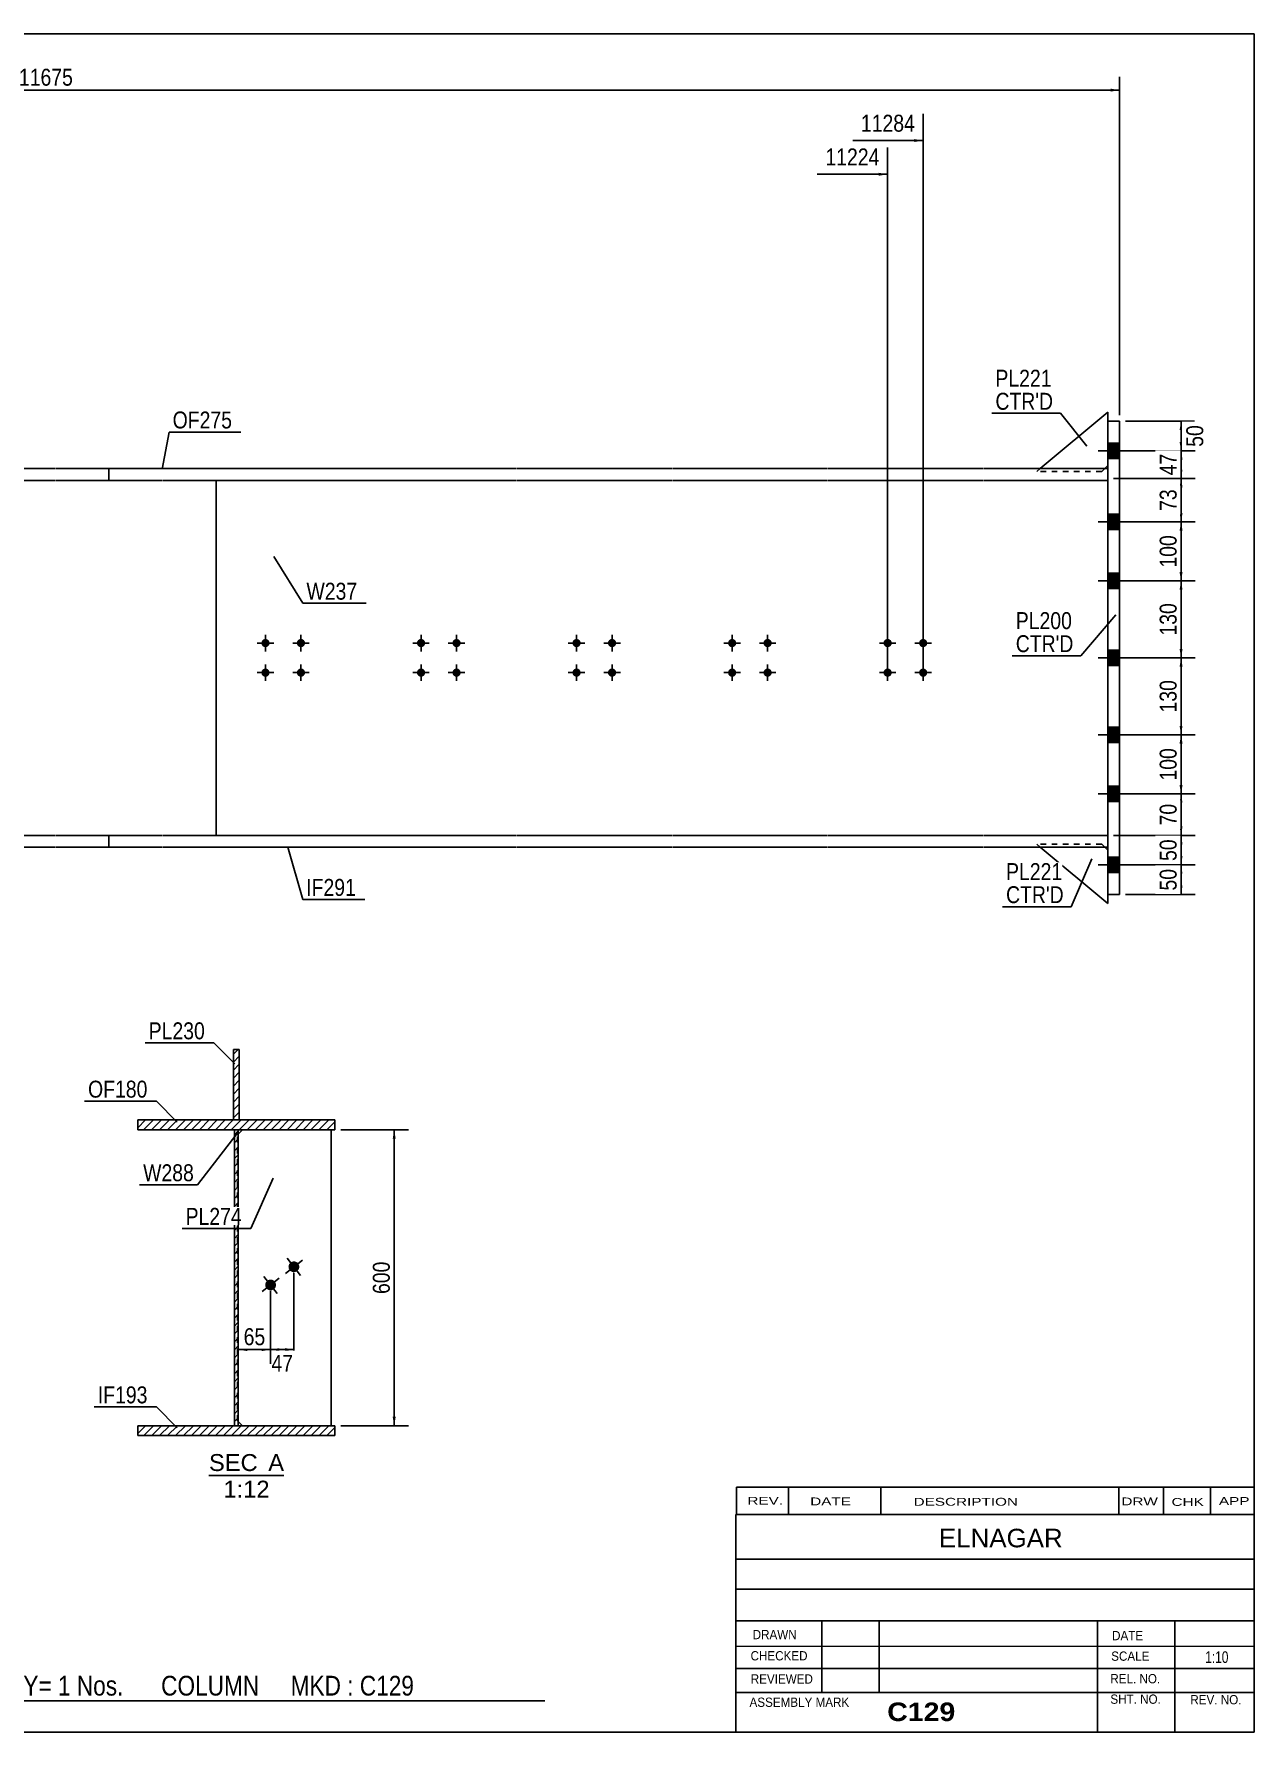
# Model space of a CAD drawing. Header units: millimetres. Extents: x -325 to 88, y -147 to 140.
# Drawn here: x -118.5 to 87.7, y -146.6 to 140.4 of the extents above; entities that cross this region are included whole.
import ezdxf

# ---------------------------------------------------------------- set-up
doc = ezdxf.new("R2010")
doc.units = ezdxf.units.MM
doc.linetypes.add('DXK_LINE_DOT1', pattern=[1.8814, 0.9407, -0.9407])
doc.styles.add('Arial', font='ARIAL.TTF', dxfattribs={"height": 0.2})
doc.styles.add('Arial Bold', font='ARIALBD.TTF', dxfattribs={"height": 0.2})
doc.styles.add('Arial Narrow', font='ARIALN.TTF', dxfattribs={"height": 0.2})

# ---------------------------------------------------------------- blocks, each defined once
blk = doc.blocks.new('Unknown-624482328-1210')
at = {"color": 5, "linetype": 'Continuous'}
for p, q in [((87.72, 140.45), (-322.28, 140.45)), ((-322.28, 140.45), (-322.28, -146.55)), ((87.72, -146.55), (87.72, 140.45)), ((-322.28, -146.55), (87.72, -146.55))]:
    blk.add_line(p, q, dxfattribs=at)
at = {"color": 174, "linetype": 'Continuous', "style": 'Arial'}
blk.add_text('Tekla structures', height=1.9102, rotation=90, dxfattribs=at).set_placement((-322.78, -146.05))
blk = doc.blocks.new('Unknown-624482328-12 - 1257')
at = {"color": 1, "linetype": 'Continuous'}
blk.add_line((-88.95, -103.19), (-76.27, -103.19), dxfattribs=at)
at = {"color": 0, "linetype": 'Continuous'}
for points in [[(-80.73, -102.44), (-80.73, -99.44), (-88.95, -99.44), (-88.95, -102.44)], [(-76.27, -102.44), (-76.27, -99.44), (-78.93, -99.44), (-78.93, -102.44)], [(-78.72, -106.94), (-78.72, -103.94), (-86.5, -103.94), (-86.5, -106.94)]]:
    blk.add_wipeout(points, dxfattribs=at)
at = {"color": 136, "linetype": 'Continuous', "style": 'Arial'}
for s, height, p in [('SEC', 2.865, (-88.95, -102.44)), ('A', 2.87, (-78.93, -102.44)), ('1:12', 2.865, (-86.5, -106.94))]:
    blk.add_text(s, height=height, dxfattribs=at).set_placement(p)
blk = doc.blocks.new('Part-624482328-1581 - 1406')
at = {"color": 2, "linetype": 'Continuous'}
for p, q in [((64.98, 75), (62.98, 75)), ((62.98, 75), (62.98, -5)), ((64.98, -5), (64.98, 75)), ((62.98, -5), (64.98, -5))]:
    blk.add_line(p, q, dxfattribs=at)
blk = doc.blocks.new('Part-624482328-1799 - 1406')
at = {"color": 2, "linetype": 'Continuous'}
blk.add_line((-87.76, 65), (-87.76, 5), dxfattribs=at)
at = {"color": 7, "linetype": 'DXK_LINE_DOT1'}
for p, q in [((-87.76, 65), (-63.3, 65)), ((-63.2, 65), (-37, 65)), ((-36.9, 65), (-10.71, 65)), ((-10.61, 65), (15.58, 65)), ((15.68, 65), (41.88, 65)), ((41.98, 65), (62.98, 65)), ((62.98, 65), (62.98, 5)), ((-87.76, 5), (-63.3, 5)), ((-63.2, 5), (-37, 5)), ((-36.9, 5), (-10.71, 5)), ((-10.61, 5), (15.58, 5)), ((15.68, 5), (41.88, 5)), ((41.98, 5), (62.98, 5))]:
    blk.add_line(p, q, dxfattribs=at)
blk = doc.blocks.new('Part-624482328-1485 - 1406')
at = {"color": 2, "linetype": 'Continuous'}
for p, q in [((-105.86, 3), (-105.86, 5)), ((-105.86, 5), (-96.86, 5)), ((-96.86, 3), (-105.86, 3)), ((-96.76, 5), (-63.3, 5)), ((-63.3, 3), (-96.76, 3)), ((-63.2, 5), (-37, 5)), ((-37, 3), (-63.2, 3)), ((-36.9, 5), (-10.71, 5)), ((-10.71, 3), (-36.9, 3)), ((-10.61, 5), (15.58, 5)), ((15.58, 3), (-10.61, 3)), ((15.68, 5), (41.88, 5)), ((41.88, 3), (15.68, 3)), ((41.98, 5), (62.98, 5)), ((62.98, 3), (41.98, 3)), ((62.98, 5), (62.98, 3))]:
    blk.add_line(p, q, dxfattribs=at)
blk = doc.blocks.new('Bolt-624482328-1486 - 1406')
at = {"linetype": 'Continuous'}
for points in [[(-52.4, 37.5, -1), (-53.8, 37.5, -1)], [(-46.4, 37.5, -1), (-47.8, 37.5, -1)], [(-52.4, 32.5, -1), (-53.8, 32.5, -1)], [(-46.4, 32.5, -1), (-47.8, 32.5, -1)]]:
    blk.add_hatch(color=3, dxfattribs=at).paths.add_polyline_path(points)
at = {"color": 3, "linetype": 'Continuous'}
for p, q in [((-51.7, 37.5), (-54.5, 37.5)), ((-53.1, 38.9), (-53.1, 36.1)), ((-45.7, 37.5), (-48.5, 37.5)), ((-47.1, 38.9), (-47.1, 36.1)), ((-51.7, 32.5), (-54.5, 32.5)), ((-53.1, 33.9), (-53.1, 31.1)), ((-45.7, 32.5), (-48.5, 32.5)), ((-47.1, 33.9), (-47.1, 31.1))]:
    blk.add_line(p, q, dxfattribs=at)
blk = doc.blocks.new('Bolt-624482328-1487 - 1406')
at = {"linetype": 'Continuous'}
for points in [[(-78.7, 37.5, -1), (-80.1, 37.5, -1)], [(-72.7, 37.5, -1), (-74.1, 37.5, -1)], [(-78.7, 32.5, -1), (-80.1, 32.5, -1)], [(-72.7, 32.5, -1), (-74.1, 32.5, -1)]]:
    blk.add_hatch(color=3, dxfattribs=at).paths.add_polyline_path(points)
at = {"color": 3, "linetype": 'Continuous'}
for p, q in [((-78, 37.5), (-80.8, 37.5)), ((-79.4, 38.9), (-79.4, 36.1)), ((-72, 37.5), (-74.8, 37.5)), ((-73.4, 38.9), (-73.4, 36.1)), ((-78, 32.5), (-80.8, 32.5)), ((-79.4, 33.9), (-79.4, 31.1)), ((-72, 32.5), (-74.8, 32.5)), ((-73.4, 33.9), (-73.4, 31.1))]:
    blk.add_line(p, q, dxfattribs=at)
blk = doc.blocks.new('Bolt-624482328-1489 - 1406')
at = {"linetype": 'Continuous'}
for points in [[(-26.11, 37.5, -1), (-27.51, 37.5, -1)], [(-20.11, 37.5, -1), (-21.51, 37.5, -1)], [(-26.11, 32.5, -1), (-27.51, 32.5, -1)], [(-20.11, 32.5, -1), (-21.51, 32.5, -1)]]:
    blk.add_hatch(color=3, dxfattribs=at).paths.add_polyline_path(points)
at = {"color": 3, "linetype": 'Continuous'}
for p, q in [((-25.41, 37.5), (-28.21, 37.5)), ((-26.81, 38.9), (-26.81, 36.1)), ((-19.41, 37.5), (-22.21, 37.5)), ((-20.81, 38.9), (-20.81, 36.1)), ((-25.41, 32.5), (-28.21, 32.5)), ((-26.81, 33.9), (-26.81, 31.1)), ((-19.41, 32.5), (-22.21, 32.5)), ((-20.81, 33.9), (-20.81, 31.1))]:
    blk.add_line(p, q, dxfattribs=at)
blk = doc.blocks.new('Bolt-624482328-1490 - 1406')
at = {"linetype": 'Continuous'}
for points in [[(26.48, 37.5, -1), (25.08, 37.5, -1)], [(32.48, 37.5, -1), (31.08, 37.5, -1)], [(26.48, 32.5, -1), (25.08, 32.5, -1)], [(32.48, 32.5, -1), (31.08, 32.5, -1)]]:
    blk.add_hatch(color=3, dxfattribs=at).paths.add_polyline_path(points)
at = {"color": 3, "linetype": 'Continuous'}
for p, q in [((27.18, 37.5), (24.38, 37.5)), ((25.78, 38.9), (25.78, 36.1)), ((33.18, 37.5), (30.38, 37.5)), ((31.78, 38.9), (31.78, 36.1)), ((27.18, 32.5), (24.38, 32.5)), ((25.78, 33.9), (25.78, 31.1)), ((33.18, 32.5), (30.38, 32.5)), ((31.78, 33.9), (31.78, 31.1))]:
    blk.add_line(p, q, dxfattribs=at)
blk = doc.blocks.new('Part-624482328-1543 - 1406')
at = {"color": 7, "linetype": 'DXK_LINE_DOT1'}
for p, q in [((61.98, 3.5), (50.98, 3.5)), ((51.58, 3), (50.98, 3.5)), ((61.98, 3.5), (62.48, 3)), ((62.98, 2.5), (62.98, -5))]:
    blk.add_line(p, q, dxfattribs=at)
at = {"color": 2, "linetype": 'Continuous'}
for p, q in [((62.98, -6.5), (51.58, 3)), ((62.48, 3), (62.98, 2.5)), ((62.98, -5), (62.98, -6.5))]:
    blk.add_line(p, q, dxfattribs=at)
blk = doc.blocks.new('Part-624482328-1548 - 1406')
at = {"color": 2, "linetype": 'Continuous'}
for p, q in [((62.98, 76.5), (51.58, 67)), ((62.98, 76.5), (62.98, 75)), ((62.48, 67), (62.98, 67.5))]:
    blk.add_line(p, q, dxfattribs=at)
at = {"color": 7, "linetype": 'DXK_LINE_DOT1'}
for p, q in [((62.98, 67.5), (62.98, 75)), ((51.58, 67), (50.98, 66.5)), ((61.98, 66.5), (50.98, 66.5)), ((62.48, 67), (61.98, 66.5))]:
    blk.add_line(p, q, dxfattribs=at)
blk = doc.blocks.new('Bolt-624482328-1551 - 1406')
at = {"linetype": 'Continuous'}
for points in [[(64.98, 68.7), (64.98, 71.3), (62.98, 71.3), (62.98, 68.7)], [(64.98, 68.7), (64.98, 71.3), (62.98, 71.3), (62.98, 68.7)], [(64.98, 56.7), (64.98, 59.3), (62.98, 59.3), (62.98, 56.7)], [(64.98, 56.7), (64.98, 59.3), (62.98, 59.3), (62.98, 56.7)], [(64.98, 46.7), (64.98, 49.3), (62.98, 49.3), (62.98, 46.7)], [(64.98, 46.7), (64.98, 49.3), (62.98, 49.3), (62.98, 46.7)], [(64.98, 33.7), (64.98, 36.3), (62.98, 36.3), (62.98, 33.7)], [(64.98, 33.7), (64.98, 36.3), (62.98, 36.3), (62.98, 33.7)], [(64.98, 20.7), (64.98, 23.3), (62.98, 23.3), (62.98, 20.7)], [(64.98, 20.7), (64.98, 23.3), (62.98, 23.3), (62.98, 20.7)], [(64.98, 10.7), (64.98, 13.3), (62.98, 13.3), (62.98, 10.7)], [(64.98, 10.7), (64.98, 13.3), (62.98, 13.3), (62.98, 10.7)], [(64.98, -1.3), (64.98, 1.3), (62.98, 1.3), (62.98, -1.3)], [(64.98, -1.3), (64.98, 1.3), (62.98, 1.3), (62.98, -1.3)]]:
    blk.add_hatch(color=3, dxfattribs=at).paths.add_polyline_path(points)
at = {"color": 3, "linetype": 'Continuous'}
for p, q in [((61.39, 70), (71.98, 70)), ((61.39, 70), (71.98, 70)), ((62.98, 71.3), (64.98, 71.3)), ((62.98, 71.3), (64.98, 71.3)), ((62.98, 68.7), (64.98, 68.7)), ((62.98, 68.7), (64.98, 68.7)), ((61.39, 58), (71.98, 58)), ((61.39, 58), (71.98, 58)), ((62.98, 59.3), (64.98, 59.3)), ((62.98, 59.3), (64.98, 59.3)), ((62.98, 56.7), (64.98, 56.7)), ((62.98, 56.7), (64.98, 56.7)), ((62.98, 49.3), (64.98, 49.3)), ((62.98, 49.3), (64.98, 49.3)), ((61.39, 48), (71.98, 48)), ((61.39, 48), (71.98, 48)), ((62.98, 46.7), (64.98, 46.7)), ((62.98, 46.7), (64.98, 46.7)), ((61.39, 35), (71.98, 35)), ((61.39, 35), (71.98, 35)), ((62.98, 36.3), (64.98, 36.3)), ((62.98, 36.3), (64.98, 36.3)), ((62.98, 33.7), (64.98, 33.7)), ((62.98, 33.7), (64.98, 33.7)), ((62.98, 23.3), (64.98, 23.3)), ((62.98, 23.3), (64.98, 23.3)), ((61.39, 22), (71.98, 22)), ((61.39, 22), (71.98, 22)), ((62.98, 20.7), (64.98, 20.7)), ((62.98, 20.7), (64.98, 20.7)), ((61.39, 12), (71.98, 12)), ((61.39, 12), (71.98, 12)), ((62.98, 13.3), (64.98, 13.3)), ((62.98, 13.3), (64.98, 13.3)), ((62.98, 10.7), (64.98, 10.7)), ((62.98, 10.7), (64.98, 10.7)), ((61.39, 0), (71.98, 0)), ((61.39, 0), (71.98, 0)), ((62.98, 1.3), (64.98, 1.3)), ((62.98, 1.3), (64.98, 1.3)), ((62.98, -1.3), (64.98, -1.3)), ((62.98, -1.3), (64.98, -1.3))]:
    blk.add_line(p, q, dxfattribs=at)
blk = doc.blocks.new('Part-624482328-1637 - 1406')
at = {"color": 7, "linetype": 'DXK_LINE_DOT1'}
for p, q in [((-296, 65), (-296, 5)), ((-296, 65), (-252.54, 65)), ((-252.44, 65), (-243.44, 65)), ((-242.44, 65), (-230.48, 65)), ((-230.38, 65), (-209.85, 65)), ((-208.85, 65), (-197.35, 65)), ((-197.25, 65), (-179.55, 65)), ((-178.55, 65), (-167.55, 65)), ((-167.45, 65), (-141.25, 65)), ((-141.15, 65), (-114.96, 65)), ((-114.86, 65), (-96.86, 65)), ((-96.76, 65), (-87.76, 65)), ((-296, 5), (-252.54, 5)), ((-252.44, 5), (-243.44, 5)), ((-242.44, 5), (-230.48, 5)), ((-230.38, 5), (-209.85, 5)), ((-208.85, 5), (-197.35, 5)), ((-197.25, 5), (-179.55, 5)), ((-178.55, 5), (-167.55, 5)), ((-167.45, 5), (-141.25, 5)), ((-141.15, 5), (-114.96, 5)), ((-114.86, 5), (-96.86, 5)), ((-96.76, 5), (-87.76, 5))]:
    blk.add_line(p, q, dxfattribs=at)
at = {"color": 2, "linetype": 'Continuous'}
blk.add_line((-87.76, 65), (-87.76, 5), dxfattribs=at)
blk = doc.blocks.new('Part-624482328-1755 - 1406')
at = {"color": 2, "linetype": 'Continuous'}
for p, q in [((-296, 67), (-296, 65)), ((-252.54, 67), (-296, 67)), ((-230.48, 67), (-252.44, 67)), ((-197.35, 67), (-230.38, 67)), ((-167.55, 67), (-197.25, 67)), ((-141.25, 67), (-167.45, 67)), ((-114.96, 67), (-141.15, 67)), ((-105.86, 67), (-114.86, 67)), ((-105.86, 65), (-105.86, 67)), ((-252.54, 65), (-296, 65)), ((-230.48, 65), (-252.44, 65)), ((-197.35, 65), (-230.38, 65)), ((-167.55, 65), (-197.25, 65)), ((-141.25, 65), (-167.45, 65)), ((-114.96, 65), (-141.15, 65)), ((-105.86, 65), (-114.86, 65))]:
    blk.add_line(p, q, dxfattribs=at)
blk = doc.blocks.new('Part-624482328-1777 - 1406')
at = {"color": 2, "linetype": 'Continuous'}
for p, q in [((-105.86, 67), (-105.86, 65)), ((-96.86, 67), (-105.86, 67)), ((-63.3, 67), (-96.76, 67)), ((-37, 67), (-63.2, 67)), ((-10.71, 67), (-36.9, 67)), ((15.58, 67), (-10.61, 67)), ((41.88, 67), (15.68, 67)), ((62.98, 67), (41.98, 67)), ((62.98, 65), (62.98, 67)), ((-105.86, 65), (-96.86, 65)), ((-96.76, 65), (-63.3, 65)), ((-63.2, 65), (-37, 65)), ((-36.9, 65), (-10.71, 65)), ((-10.61, 65), (15.58, 65)), ((15.68, 65), (41.88, 65)), ((41.98, 65), (62.98, 65))]:
    blk.add_line(p, q, dxfattribs=at)
blk = doc.blocks.new('Part-624482328-1804 - 1406')
at = {"color": 2, "linetype": 'Continuous'}
for p, q in [((-296, 5), (-296, 3)), ((-252.54, 5), (-296, 5)), ((-252.54, 3), (-296, 3)), ((-230.48, 5), (-252.44, 5)), ((-230.48, 3), (-252.44, 3)), ((-197.35, 5), (-230.38, 5)), ((-197.35, 3), (-230.38, 3)), ((-167.55, 5), (-197.25, 5)), ((-167.55, 3), (-197.25, 3)), ((-141.25, 5), (-167.45, 5)), ((-141.25, 3), (-167.45, 3)), ((-114.96, 5), (-141.15, 5)), ((-114.96, 3), (-141.15, 3)), ((-105.86, 5), (-114.86, 5)), ((-105.86, 3), (-114.86, 3)), ((-105.86, 3), (-105.86, 5))]:
    blk.add_line(p, q, dxfattribs=at)
blk = doc.blocks.new('Bolt-624482328-2986 - 1406')
at = {"linetype": 'Continuous'}
for points in [[(0.19, 37.5, -1), (-1.21, 37.5, -1)], [(6.19, 37.5, -1), (4.79, 37.5, -1)], [(0.19, 32.5, -1), (-1.21, 32.5, -1)], [(6.19, 32.5, -1), (4.79, 32.5, -1)]]:
    blk.add_hatch(color=3, dxfattribs=at).paths.add_polyline_path(points)
at = {"color": 3, "linetype": 'Continuous'}
for p, q in [((0.89, 37.5), (-1.91, 37.5)), ((-0.51, 38.9), (-0.51, 36.1)), ((6.89, 37.5), (4.09, 37.5)), ((5.49, 38.9), (5.49, 36.1)), ((0.89, 32.5), (-1.91, 32.5)), ((-0.51, 33.9), (-0.51, 31.1)), ((6.89, 32.5), (4.09, 32.5)), ((5.49, 33.9), (5.49, 31.1))]:
    blk.add_line(p, q, dxfattribs=at)
blk = doc.blocks.new('Part-624482328-1343 - 1257')
at = {"linetype": 'Continuous'}
h = blk.add_hatch(dxfattribs=at)
h.set_pattern_fill('', scale=0.3, style=0, pattern_type=0)
h.set_pattern_definition([(45, (-67.6609, -44.7778), (-0.67352, 0.67352), [])])
h.paths.add_polyline_path([(-100.99, -44.78), (-67.66, -44.78), (-67.66, -43.11), (-100.99, -43.11)])
at = {"color": 2, "linetype": 'Continuous'}
for p, q in [((-100.99, -44.78), (-100.99, -43.11)), ((-100.99, -43.11), (-67.66, -43.11)), ((-67.66, -44.78), (-100.99, -44.78)), ((-67.66, -43.11), (-67.66, -44.78))]:
    blk.add_line(p, q, dxfattribs=at)
blk = doc.blocks.new('Part-624482328-1312 - 1257')
at = {"color": 7, "linetype": 'DXK_LINE_DOT1'}
for p, q in [((-84.12, -45.61), (-83.99, -45.49)), ((-84.12, -93.94), (-84.12, -45.61)), ((-83.29, -44.78), (-68.29, -44.78)), ((-83.99, -94.07), (-84.12, -93.94)), ((-68.29, -94.78), (-83.29, -94.78))]:
    blk.add_line(p, q, dxfattribs=at)
at = {"color": 2, "linetype": 'Continuous'}
for p, q in [((-83.99, -45.49), (-83.29, -44.78)), ((-68.29, -94.78), (-68.29, -44.78)), ((-83.99, -94.07), (-83.29, -94.78))]:
    blk.add_line(p, q, dxfattribs=at)
blk = doc.blocks.new('Part-624482328-1284 - 1257')
at = {"linetype": 'Continuous'}
h = blk.add_hatch(dxfattribs=at)
h.set_pattern_fill('', scale=0.3, style=0, pattern_type=0)
h.set_pattern_definition([(45, (-83.9943, -94.7778), (-0.67352, 0.67352), [])])
h.paths.add_polyline_path([(-84.66, -94.78), (-83.99, -94.78), (-83.99, -44.78), (-84.66, -44.78)])
at = {"color": 2, "linetype": 'Continuous'}
for p, q in [((-84.66, -94.78), (-84.66, -44.78)), ((-84.66, -44.78), (-83.99, -44.78)), ((-83.99, -44.78), (-83.99, -94.78)), ((-83.99, -94.78), (-84.66, -94.78))]:
    blk.add_line(p, q, dxfattribs=at)
blk = doc.blocks.new('Part-624482328-1366 - 1257')
at = {"linetype": 'Continuous'}
h = blk.add_hatch(dxfattribs=at)
h.set_pattern_fill('', scale=0.3, style=0, pattern_type=0)
h.set_pattern_definition([(45, (-67.6609, -96.4445), (-0.67352, 0.67352), [])])
h.paths.add_polyline_path([(-100.99, -96.44), (-67.66, -96.44), (-67.66, -94.78), (-100.99, -94.78)])
at = {"color": 2, "linetype": 'Continuous'}
for p, q in [((-100.99, -96.44), (-100.99, -94.78)), ((-100.99, -94.78), (-67.66, -94.78)), ((-67.66, -96.44), (-100.99, -96.44)), ((-67.66, -94.78), (-67.66, -96.44))]:
    blk.add_line(p, q, dxfattribs=at)
blk = doc.blocks.new('Part-624482328-2314 - 1257')
at = {"linetype": 'Continuous'}
h = blk.add_hatch(dxfattribs=at)
h.set_pattern_fill('', scale=0.3, style=0, pattern_type=0)
h.set_pattern_definition([(45, (-83.8276, -43.1108), (-0.67352, 0.67352), [])])
h.paths.add_polyline_path([(-84.83, -43.11), (-83.83, -43.11), (-83.83, -31.19), (-84.83, -31.19)])
at = {"color": 7, "linetype": 'DXK_LINE_DOT1'}
for p, q in [((-84.83, -43.11), (-84.83, -31.19)), ((-84.83, -31.19), (-83.83, -31.19)), ((-83.83, -43.11), (-83.83, -31.19)), ((-84.83, -43.11), (-83.83, -43.11))]:
    blk.add_line(p, q, dxfattribs=at)
at = {"color": 2, "linetype": 'Continuous'}
for p, q in [((-84.83, -31.19), (-83.83, -31.19)), ((-84.83, -43.11), (-84.83, -31.19)), ((-83.83, -43.11), (-83.83, -31.19)), ((-84.83, -43.11), (-83.83, -43.11))]:
    blk.add_line(p, q, dxfattribs=at)
blk = doc.blocks.new('Bolt-624482328-2315 - 1257')
at = {"linetype": 'Continuous'}
for points in [[(-75.16, -67.2, -1), (-74.03, -68.65, -1)], [(-79.1, -70.27, -1), (-77.97, -71.72, -1)]]:
    blk.add_hatch(color=3, dxfattribs=at).paths.add_polyline_path(points)
at = {"color": 3, "linetype": 'Continuous'}
for p, q in [((-76.04, -69.05), (-73.15, -66.8)), ((-75.72, -66.48), (-73.47, -69.37)), ((-79.98, -72.12), (-77.09, -69.87)), ((-79.66, -69.55), (-77.41, -72.44))]:
    blk.add_line(p, q, dxfattribs=at)
blk = doc.blocks.new('StraightDimension-624482328-2011 - 1406')
at = {"linetype": 'Continuous'}
for points in [[(75.13, 73.5), (75.38, 75), (75.63, 73.5)], [(75.63, 71.5), (75.38, 70), (75.13, 71.5)]]:
    blk.add_hatch(color=7, dxfattribs=at).paths.add_polyline_path(points)
at = {"color": 7, "linetype": 'Continuous'}
for p, q in [((65.98, 75), (77.63, 75)), ((75.38, 70), (75.38, 75)), ((63.98, 70), (77.63, 70))]:
    blk.add_line(p, q, dxfattribs=at)
at = {"color": 0}
blk.add_wipeout([(79.73, 74.93), (75.53, 74.93), (75.53, 70.07), (79.73, 70.07)], dxfattribs=at)
at = {"color": 3, "style": 'Arial Narrow'}
blk.add_text('50', height=2.863, rotation=90.0002, dxfattribs=at).set_placement((79.13, 70.67))
blk = doc.blocks.new('StraightDimension-624482328-2028 - 1406')
at = {"linetype": 'Continuous'}
for points in [[(75.13, 68.5), (75.38, 70), (75.63, 68.5)], [(75.63, 66.83), (75.38, 65.33), (75.13, 66.83)]]:
    blk.add_hatch(color=7, dxfattribs=at).paths.add_polyline_path(points)
at = {"color": 7, "linetype": 'Continuous'}
for p, q in [((63.98, 70), (77.78, 70)), ((75.38, 65.33), (75.38, 70)), ((63.98, 65.33), (77.78, 65.33))]:
    blk.add_line(p, q, dxfattribs=at)
at = {"color": 0}
blk.add_wipeout([(75.23, 70.09), (71.03, 70.09), (71.03, 65.24), (75.23, 65.24)], dxfattribs=at)
at = {"color": 3, "style": 'Arial Narrow'}
blk.add_text('47', height=2.863, rotation=90.0002, dxfattribs=at).set_placement((74.63, 65.84))
blk = doc.blocks.new('StraightDimension-624482328-2044 - 1406')
at = {"linetype": 'Continuous'}
for points in [[(75.13, 63.83), (75.38, 65.33), (75.63, 63.83)], [(75.63, 59.49), (75.38, 57.99), (75.13, 59.49)]]:
    blk.add_hatch(color=7, dxfattribs=at).paths.add_polyline_path(points)
at = {"color": 7, "linetype": 'Continuous'}
for p, q in [((63.98, 65.33), (77.78, 65.33)), ((75.38, 57.99), (75.38, 65.33)), ((63.98, 57.99), (77.78, 57.99))]:
    blk.add_line(p, q, dxfattribs=at)
at = {"color": 0}
blk.add_wipeout([(75.23, 64.09), (71.03, 64.09), (71.03, 59.23), (75.23, 59.23)], dxfattribs=at)
at = {"color": 3, "style": 'Arial Narrow'}
blk.add_text('73', height=2.863, rotation=90.0002, dxfattribs=at).set_placement((74.63, 59.83))
blk = doc.blocks.new('StraightDimension-624482328-2051 - 1406')
at = {"linetype": 'Continuous'}
for points in [[(75.13, 56.49), (75.38, 57.99), (75.63, 56.49)], [(75.63, 49.5), (75.38, 48), (75.13, 49.5)]]:
    blk.add_hatch(color=7, dxfattribs=at).paths.add_polyline_path(points)
at = {"color": 7, "linetype": 'Continuous'}
for p, q in [((63.98, 57.99), (77.78, 57.99)), ((75.38, 48), (75.38, 57.99)), ((63.98, 48), (77.78, 48))]:
    blk.add_line(p, q, dxfattribs=at)
at = {"color": 0}
blk.add_wipeout([(75.23, 56.34), (71.03, 56.34), (71.03, 49.65), (75.23, 49.65)], dxfattribs=at)
at = {"color": 3, "style": 'Arial Narrow'}
blk.add_text('100', height=2.863, rotation=90.0002, dxfattribs=at).set_placement((74.63, 50.25))
blk = doc.blocks.new('StraightDimension-624482328-2059 - 1406')
at = {"linetype": 'Continuous'}
for points in [[(75.13, 46.5), (75.38, 48), (75.63, 46.5)], [(75.63, 36.5), (75.38, 35), (75.13, 36.5)]]:
    blk.add_hatch(color=7, dxfattribs=at).paths.add_polyline_path(points)
at = {"color": 7, "linetype": 'Continuous'}
for p, q in [((63.98, 48), (77.78, 48)), ((75.38, 35), (75.38, 48)), ((63.98, 35), (77.78, 35))]:
    blk.add_line(p, q, dxfattribs=at)
at = {"color": 0}
blk.add_wipeout([(75.23, 44.84), (71.03, 44.84), (71.03, 38.16), (75.23, 38.16)], dxfattribs=at)
at = {"color": 3, "style": 'Arial Narrow'}
blk.add_text('130', height=2.863, rotation=90.0002, dxfattribs=at).set_placement((74.63, 38.76))
blk = doc.blocks.new('StraightDimension-624482328-2072 - 1406')
at = {"linetype": 'Continuous'}
for points in [[(75.13, 33.5), (75.38, 35), (75.63, 33.5)], [(75.63, 23.5), (75.38, 22), (75.13, 23.5)]]:
    blk.add_hatch(color=7, dxfattribs=at).paths.add_polyline_path(points)
at = {"color": 7, "linetype": 'Continuous'}
for p, q in [((63.98, 35), (77.78, 35)), ((75.38, 22), (75.38, 35)), ((63.98, 22), (77.78, 22))]:
    blk.add_line(p, q, dxfattribs=at)
at = {"color": 0}
blk.add_wipeout([(75.23, 31.84), (71.03, 31.84), (71.03, 25.16), (75.23, 25.16)], dxfattribs=at)
at = {"color": 3, "style": 'Arial Narrow'}
blk.add_text('130', height=2.863, rotation=90.0002, dxfattribs=at).set_placement((74.63, 25.76))
blk = doc.blocks.new('StraightDimension-624482328-2085 - 1406')
at = {"linetype": 'Continuous'}
for points in [[(75.13, 20.5), (75.38, 22), (75.63, 20.5)], [(75.63, 13.51), (75.38, 12.01), (75.13, 13.51)]]:
    blk.add_hatch(color=7, dxfattribs=at).paths.add_polyline_path(points)
at = {"color": 7, "linetype": 'Continuous'}
for p, q in [((63.98, 22), (77.78, 22)), ((75.38, 12.01), (75.38, 22)), ((63.98, 12.01), (77.78, 12.01))]:
    blk.add_line(p, q, dxfattribs=at)
at = {"color": 0}
blk.add_wipeout([(75.23, 20.35), (71.03, 20.35), (71.03, 13.66), (75.23, 13.66)], dxfattribs=at)
at = {"color": 3, "style": 'Arial Narrow'}
blk.add_text('100', height=2.863, rotation=90.0002, dxfattribs=at).set_placement((74.63, 14.26))
blk = doc.blocks.new('StraightDimension-624482328-2093 - 1406')
at = {"linetype": 'Continuous'}
for points in [[(75.13, 10.51), (75.38, 12.01), (75.63, 10.51)], [(75.63, 6.5), (75.38, 5), (75.13, 6.5)]]:
    blk.add_hatch(color=7, dxfattribs=at).paths.add_polyline_path(points)
at = {"color": 7, "linetype": 'Continuous'}
for p, q in [((63.98, 12.01), (77.78, 12.01)), ((75.38, 5), (75.38, 12.01)), ((63.98, 5), (77.78, 5))]:
    blk.add_line(p, q, dxfattribs=at)
at = {"color": 0}
blk.add_wipeout([(75.23, 10.93), (71.03, 10.93), (71.03, 6.07), (75.23, 6.07)], dxfattribs=at)
at = {"color": 3, "style": 'Arial Narrow'}
blk.add_text('70', height=2.863, rotation=90.0002, dxfattribs=at).set_placement((74.63, 6.67))
blk = doc.blocks.new('StraightDimension-624482328-2099 - 1406')
at = {"linetype": 'Continuous'}
for points in [[(75.13, 3.5), (75.38, 5), (75.63, 3.5)], [(75.63, 1.5), (75.38, 0), (75.13, 1.5)]]:
    blk.add_hatch(color=7, dxfattribs=at).paths.add_polyline_path(points)
at = {"color": 7, "linetype": 'Continuous'}
for p, q in [((63.98, 5), (77.78, 5)), ((75.38, 0), (75.38, 5)), ((63.98, 0), (77.78, 0))]:
    blk.add_line(p, q, dxfattribs=at)
at = {"color": 0}
blk.add_wipeout([(75.23, 4.93), (71.03, 4.93), (71.03, 0.07), (75.23, 0.07)], dxfattribs=at)
at = {"color": 3, "style": 'Arial Narrow'}
blk.add_text('50', height=2.863, rotation=90.0002, dxfattribs=at).set_placement((74.63, 0.67))
blk = doc.blocks.new('StraightDimension-624482328-2114 - 1406')
at = {"linetype": 'Continuous'}
for points in [[(75.13, -1.5), (75.38, 0), (75.63, -1.5)], [(75.63, -3.5), (75.38, -5), (75.13, -3.5)]]:
    blk.add_hatch(color=7, dxfattribs=at).paths.add_polyline_path(points)
at = {"color": 7, "linetype": 'Continuous'}
for p, q in [((63.98, 0), (77.78, 0)), ((75.38, -5), (75.38, 0)), ((65.98, -5), (77.78, -5))]:
    blk.add_line(p, q, dxfattribs=at)
at = {"color": 0}
blk.add_wipeout([(75.23, -0.07), (71.03, -0.07), (71.03, -4.93), (75.23, -4.93)], dxfattribs=at)
at = {"color": 3, "style": 'Arial Narrow'}
blk.add_text('50', height=2.863, rotation=90.0002, dxfattribs=at).set_placement((74.63, -4.33))
blk = doc.blocks.new('StraightDimension-624482328-2132 - 1406')
at = {"linetype": 'Continuous'}
for points in [[(-296.5, 130.7), (-298, 130.95), (-296.5, 131.2)], [(63.48, 131.2), (64.98, 130.95), (63.48, 130.7)]]:
    blk.add_hatch(color=7, dxfattribs=at).paths.add_polyline_path(points)
at = {"color": 7, "linetype": 'Continuous'}
for p, q in [((-298, 76), (-298, 133.2)), ((64.98, 76), (64.98, 133.2)), ((-298, 130.95), (64.98, 130.95))]:
    blk.add_line(p, q, dxfattribs=at)
at = {"color": 0}
blk.add_wipeout([(-111.34, 131.1), (-111.34, 135.3), (-121.68, 135.3), (-121.68, 131.1)], dxfattribs=at)
at = {"color": 3, "style": 'Arial Narrow'}
blk.add_text('11675', height=2.863, dxfattribs=at).set_placement((-121.08, 131.7))
blk = doc.blocks.new('StraightDimension-624482328-4047 - 1406')
at = {"linetype": 'Continuous'}
blk.add_hatch(color=7, dxfattribs=at).paths.add_polyline_path([(30.28, 122.68), (31.78, 122.43), (30.28, 122.18)])
at = {"color": 7, "linetype": 'Continuous'}
for p, q in [((31.78, 33.5), (31.78, 126.93)), ((19.89, 122.43), (31.78, 122.43))]:
    blk.add_line(p, q, dxfattribs=at)
at = {"color": 0}
blk.add_wipeout([(31, 123.33), (31, 127.53), (20.66, 127.53), (20.66, 123.33)], dxfattribs=at)
at = {"color": 3, "style": 'Arial Narrow'}
blk.add_text('11284', height=2.863, dxfattribs=at).set_placement((21.26, 123.93))
blk = doc.blocks.new('StraightDimension-624482328-4048 - 1406')
at = {"linetype": 'Continuous'}
blk.add_hatch(color=7, dxfattribs=at).paths.add_polyline_path([(24.28, 116.98), (25.78, 116.73), (24.28, 116.48)])
at = {"color": 7, "linetype": 'Continuous'}
for p, q in [((25.78, 33.5), (25.78, 121.23)), ((13.89, 116.73), (25.78, 116.73))]:
    blk.add_line(p, q, dxfattribs=at)
at = {"color": 0}
blk.add_wipeout([(25, 117.63), (25, 121.83), (14.66, 121.83), (14.66, 117.63)], dxfattribs=at)
at = {"color": 3, "style": 'Arial Narrow'}
blk.add_text('11224', height=2.863, dxfattribs=at).set_placement((15.26, 118.23))
blk = doc.blocks.new('StraightDimension-624482328-1372 - 1257')
at = {"linetype": 'Continuous'}
for points in [[(-57.89, -46.28), (-57.64, -44.78), (-57.39, -46.28)], [(-57.39, -93.28), (-57.64, -94.78), (-57.89, -93.28)]]:
    blk.add_hatch(color=7, dxfattribs=at).paths.add_polyline_path(points)
at = {"color": 7, "linetype": 'Continuous'}
for p, q in [((-66.66, -44.78), (-55.24, -44.78)), ((-57.64, -94.78), (-57.64, -44.78)), ((-66.66, -94.78), (-55.24, -94.78))]:
    blk.add_line(p, q, dxfattribs=at)
at = {"color": 0}
blk.add_wipeout([(-57.79, -66.44), (-61.99, -66.44), (-61.99, -73.12), (-57.79, -73.12)], dxfattribs=at)
at = {"color": 3, "style": 'Arial Narrow'}
blk.add_text('600', height=2.863, rotation=90.0002, dxfattribs=at).set_placement((-58.39, -72.52))
blk = doc.blocks.new('StraightDimension-624482328-4301 - 1257')
at = {"linetype": 'Continuous'}
for points in [[(-77.04, -82.17), (-78.54, -81.92), (-77.04, -81.67)], [(-76.09, -81.67), (-74.59, -81.92), (-76.09, -82.17)]]:
    blk.add_hatch(color=7, dxfattribs=at).paths.add_polyline_path(points)
at = {"color": 7, "linetype": 'Continuous'}
for p, q in [((-74.59, -68.93), (-74.59, -84.17)), ((-78.54, -72), (-78.54, -84.17)), ((-78.54, -81.92), (-74.59, -81.92))]:
    blk.add_line(p, q, dxfattribs=at)
at = {"color": 0}
blk.add_wipeout([(-74.14, -86.27), (-74.14, -82.07), (-78.99, -82.07), (-78.99, -86.27)], dxfattribs=at)
at = {"color": 3, "style": 'Arial Narrow'}
blk.add_text('47', height=2.863, dxfattribs=at).set_placement((-78.39, -85.67))
blk = doc.blocks.new('StraightDimension-624482328-4302 - 1257')
at = {"linetype": 'Continuous'}
for points in [[(-82.49, -82.17), (-83.99, -81.92), (-82.49, -81.67)], [(-80.04, -81.67), (-78.54, -81.92), (-80.04, -82.17)]]:
    blk.add_hatch(color=7, dxfattribs=at).paths.add_polyline_path(points)
at = {"color": 7, "linetype": 'Continuous'}
for p, q in [((-83.99, -72), (-83.99, -84.32)), ((-78.54, -72), (-78.54, -84.32)), ((-83.99, -81.92), (-78.54, -81.92))]:
    blk.add_line(p, q, dxfattribs=at)
at = {"color": 0}
blk.add_wipeout([(-78.84, -81.77), (-78.84, -77.57), (-83.69, -77.57), (-83.69, -81.77)], dxfattribs=at)
at = {"color": 3, "style": 'Arial Narrow'}
blk.add_text('65', height=2.863, dxfattribs=at).set_placement((-83.09, -81.17))
blk = doc.blocks.new('CBS_CALLOFF-624482328-4846')
at = {"color": 7, "linetype": 'Continuous'}
blk.add_line((-148.4, -141.29), (-32.17, -141.3), dxfattribs=at)
at = {"color": 3, "linetype": 'Continuous', "style": 'Arial Narrow'}
blk.add_text('QTY= 1 Nos.      COLUMN     MKD : C129', height=3.3405, dxfattribs=at).set_placement((-125.65, -140.39))
blk = doc.blocks.new('CBS_NAME_BLOG-624482328-4847')
at = {"color": 7, "linetype": 'Continuous'}
for p, q in [((0.13, -146.51), (0.12, -109.81)), ((0.13, -109.8), (87.64, -109.8)), ((0.13, -117.34), (87.65, -117.34)), ((0.2, -122.39), (87.72, -122.39)), ((0.13, -127.77), (87.64, -127.77)), ((14.65, -139.87), (14.65, -127.77)), ((24.33, -139.85), (24.33, -127.78)), ((61.25, -146.51), (61.25, -127.78)), ((74.3, -146.51), (74.3, -127.77)), ((0.13, -132.07), (87.72, -132.05)), ((0.13, -135.81), (87.64, -135.81)), ((0.13, -139.86), (87.64, -139.86)), ((0.13, -146.55), (87.72, -146.55))]:
    blk.add_line(p, q, dxfattribs=at)
at = {"color": 3, "linetype": 'Continuous', "style": 'Arial'}
blk.add_text('ELNAGAR', height=3.133, dxfattribs=at).set_placement((34.45, -115.33))
at = {"color": 3, "linetype": 'Continuous'}
for s, height, style, width, p in [('DRAWN', 1.566, 'Arial', 0.9, (2.96, -130.87)), ('DATE', 1.566, 'Arial', 0.9, (63.72, -131.04)), ('CHECKED', 1.566, 'Arial', 0.9, (2.61, -134.45)), ('SCALE', 1.566, 'Arial', 0.9, (63.57, -134.51)), ('1:10', 1.957, 'Arial Narrow', 0.9, (79.46, -134.87)), ('REVIEWED', 1.566, 'Arial', 0.9, (2.64, -138.37)), ('REL. NO.', 1.566, 'Arial', 0.9, (63.43, -138.32)), ('SHT. NO.', 1.566, 'Arial', 0.9, (63.43, -141.78)), ('REV. NO.', 1.566, 'Arial', 0.9, (76.95, -141.87)), ('ASSEMBLY MARK', 1.5663, 'Arial', 0.9, (2.43, -142.3)), ('C129', 3.131, 'Arial Bold', 1.1, (25.71, -144.7))]:
    blk.add_text(s, height=height, dxfattribs=dict(at, style=style, width=width)).set_placement(p)
blk = doc.blocks.new('CBS_REVISION-624482328-4848')
at = {"color": 7, "linetype": 'Continuous'}
for p, q in [((0.21, -105.17), (87.71, -105.17)), ((0.21, -105.17), (0.21, -109.8)), ((9.01, -105.17), (9.01, -109.8)), ((24.6, -105.17), (24.6, -109.74)), ((64.86, -105.17), (64.86, -109.8)), ((72.4, -105.17), (72.4, -109.8)), ((80.35, -105.17), (80.35, -109.8)), ((0.21, -109.8), (87.71, -109.8))]:
    blk.add_line(p, q, dxfattribs=at)
at = {"color": 7, "style": 'Arial Narrow', "width": 1.7}
for s, height, p in [('REV.', 1.326, (2.07, -108.13)), ('DATE', 1.326, (12.69, -108.24)), ('DESCRIPTION', 1.3257, (30.17, -108.3)), ('DRW', 1.326, (65.29, -108.24)), ('CHK', 1.326, (73.77, -108.33)), ('APP', 1.326, (81.78, -108.17))]:
    blk.add_text(s, height=height, dxfattribs=at).set_placement(p)
blk = doc.blocks.new('Mark-624482328-1773 - 1406')
at = {"color": 0}
blk.add_wipeout([(-85.04, 73.77), (-85.04, 76.77), (-95.09, 76.77), (-95.09, 73.77)], dxfattribs=at)
blk.add_wipeout([(-85.04, 73.77), (-85.04, 76.77), (-95.09, 76.77), (-95.09, 73.77)], dxfattribs=at)
at = {"color": 7, "linetype": 'Continuous'}
for p, q in [((-96.85, 66.9), (-95.69, 73.17)), ((-95.69, 73.17), (-83.54, 73.17))]:
    blk.add_line(p, q, dxfattribs=at)
at = {"color": 3, "style": 'Arial Narrow'}
blk.add_text('OF275', height=2.863, dxfattribs=at).set_placement((-95.09, 73.77))
blk = doc.blocks.new('Mark-624482328-1481 - 1406')
at = {"color": 0}
blk.add_wipeout([(-64.11, -5.23), (-64.11, -2.23), (-72.51, -2.23), (-72.51, -5.23)], dxfattribs=at)
blk.add_wipeout([(-64.11, -5.23), (-64.11, -2.23), (-72.51, -2.23), (-72.51, -5.23)], dxfattribs=at)
at = {"color": 7, "linetype": 'Continuous'}
for p, q in [((-75.62, 3), (-73.11, -5.83)), ((-73.11, -5.83), (-62.61, -5.83))]:
    blk.add_line(p, q, dxfattribs=at)
at = {"color": 3, "style": 'Arial Narrow'}
blk.add_text('IF291', height=2.863, dxfattribs=at).set_placement((-72.51, -5.23))
blk = doc.blocks.new('Mark-624482328-1539 - 1406')
at = {"color": 0}
blk.add_wipeout([(55.3, -2.56), (55.3, 0.44), (45.8, 0.44), (45.8, -2.56)], dxfattribs=at)
blk.add_wipeout([(55.3, -2.56), (55.3, 0.44), (45.8, 0.44), (45.8, -2.56)], dxfattribs=at)
blk.add_wipeout([(55.56, -6.46), (55.56, -3.46), (45.8, -3.46), (45.8, -6.46)], dxfattribs=at)
blk.add_wipeout([(55.56, -6.46), (55.56, -3.46), (45.8, -3.46), (45.8, -6.46)], dxfattribs=at)
at = {"color": 7, "linetype": 'Continuous'}
for p in [(60.3, 1.04), (45.2, -7.06)]:
    blk.add_line(p, (56.8, -7.06), dxfattribs=at)
at = {"color": 3, "style": 'Arial Narrow'}
blk.add_text('PL221', height=2.863, dxfattribs=at).set_placement((45.8, -2.56))
at = {"color": 1, "style": 'Arial Narrow'}
blk.add_text("CTR'D", height=2.863, dxfattribs=at).set_placement((45.8, -6.46))
blk = doc.blocks.new('Mark-624482328-1544 - 1406')
at = {"color": 0}
blk.add_wipeout([(53.5, 80.83), (53.5, 83.83), (44, 83.83), (44, 80.83)], dxfattribs=at)
blk.add_wipeout([(53.5, 80.83), (53.5, 83.83), (44, 83.83), (44, 80.83)], dxfattribs=at)
blk.add_wipeout([(53.75, 76.93), (53.75, 79.93), (44, 79.93), (44, 76.93)], dxfattribs=at)
blk.add_wipeout([(53.75, 76.93), (53.75, 79.93), (44, 79.93), (44, 76.93)], dxfattribs=at)
at = {"color": 7, "linetype": 'Continuous'}
for p in [(43.4, 76.33), (59.45, 70.79)]:
    blk.add_line(p, (55, 76.33), dxfattribs=at)
at = {"color": 3, "style": 'Arial Narrow'}
blk.add_text('PL221', height=2.863, dxfattribs=at).set_placement((44, 80.83))
at = {"color": 1, "style": 'Arial Narrow'}
blk.add_text("CTR'D", height=2.863, dxfattribs=at).set_placement((44, 76.93))
blk = doc.blocks.new('Mark-624482328-1577 - 1406')
at = {"color": 0}
blk.add_wipeout([(56.94, 39.86), (56.94, 42.86), (47.44, 42.86), (47.44, 39.86)], dxfattribs=at)
blk.add_wipeout([(56.94, 39.86), (56.94, 42.86), (47.44, 42.86), (47.44, 39.86)], dxfattribs=at)
blk.add_wipeout([(57.19, 35.96), (57.19, 38.96), (47.44, 38.96), (47.44, 35.96)], dxfattribs=at)
blk.add_wipeout([(57.19, 35.96), (57.19, 38.96), (47.44, 38.96), (47.44, 35.96)], dxfattribs=at)
at = {"color": 7, "linetype": 'Continuous'}
for p in [(64.38, 42.29), (46.84, 35.36)]:
    blk.add_line(p, (58.44, 35.36), dxfattribs=at)
at = {"color": 3, "style": 'Arial Narrow'}
blk.add_text('PL200', height=2.863, dxfattribs=at).set_placement((47.44, 39.86))
at = {"color": 1, "style": 'Arial Narrow'}
blk.add_text("CTR'D", height=2.863, dxfattribs=at).set_placement((47.44, 35.96))
blk = doc.blocks.new('Mark-624482328-1795 - 1406')
at = {"color": 0}
blk.add_wipeout([(-63.88, 44.83), (-63.88, 47.83), (-72.47, 47.83), (-72.47, 44.83)], dxfattribs=at)
blk.add_wipeout([(-63.88, 44.83), (-63.88, 47.83), (-72.47, 47.83), (-72.47, 44.83)], dxfattribs=at)
at = {"color": 7, "linetype": 'Continuous'}
for p, q in [((-78.01, 52.15), (-73.07, 44.23)), ((-73.07, 44.23), (-62.38, 44.23))]:
    blk.add_line(p, q, dxfattribs=at)
at = {"color": 3, "style": 'Arial Narrow'}
blk.add_text('W237', height=2.863, dxfattribs=at).set_placement((-72.47, 44.83))
blk = doc.blocks.new('Mark-624482328-1279 - 1257')
at = {"color": 0}
blk.add_wipeout([(-91.5, -53.46), (-91.5, -50.46), (-100.08, -50.46), (-100.08, -53.46)], dxfattribs=at)
blk.add_wipeout([(-91.5, -53.46), (-91.5, -50.46), (-100.08, -50.46), (-100.08, -53.46)], dxfattribs=at)
at = {"color": 7, "linetype": 'Continuous'}
for p in [(-84.04, -45.18), (-100.68, -54.06)]:
    blk.add_line(p, (-90.9, -54.06), dxfattribs=at)
at = {"color": 3, "style": 'Arial Narrow'}
blk.add_text('W288', height=2.863, dxfattribs=at).set_placement((-100.08, -53.46))
blk = doc.blocks.new('Mark-624482328-1308 - 1257')
at = {"color": 7, "linetype": 'Continuous'}
blk.add_line((-78.08, -52.97), (-81.9, -61.43), dxfattribs=at)
at = {"color": 0}
blk.add_wipeout([(-83.4, -60.83), (-83.4, -57.83), (-92.9, -57.83), (-92.9, -60.83)], dxfattribs=at)
blk.add_wipeout([(-83.4, -60.83), (-83.4, -57.83), (-92.9, -57.83), (-92.9, -60.83)], dxfattribs=at)
at = {"color": 7, "linetype": 'Continuous'}
blk.add_line((-93.5, -61.43), (-81.9, -61.43), dxfattribs=at)
at = {"color": 3, "style": 'Arial Narrow'}
blk.add_text('PL274', height=2.863, dxfattribs=at).set_placement((-92.9, -60.83))
blk = doc.blocks.new('Mark-624482328-1339 - 1257')
at = {"color": 7, "linetype": 'Continuous'}
blk.add_line((-94.3, -43.47), (-97.84, -39.93), dxfattribs=at)
at = {"color": 0}
blk.add_wipeout([(-99.34, -39.33), (-99.34, -36.33), (-109.39, -36.33), (-109.39, -39.33)], dxfattribs=at)
blk.add_wipeout([(-99.34, -39.33), (-99.34, -36.33), (-109.39, -36.33), (-109.39, -39.33)], dxfattribs=at)
at = {"color": 7, "linetype": 'Continuous'}
blk.add_line((-109.99, -39.93), (-97.84, -39.93), dxfattribs=at)
at = {"color": 3, "style": 'Arial Narrow'}
blk.add_text('OF180', height=2.863, dxfattribs=at).set_placement((-109.39, -39.33))
blk = doc.blocks.new('Mark-624482328-1362 - 1257')
at = {"color": 7, "linetype": 'Continuous'}
blk.add_line((-94.3, -95.14), (-97.84, -91.6), dxfattribs=at)
at = {"color": 0}
blk.add_wipeout([(-99.34, -91), (-99.34, -88), (-107.74, -88), (-107.74, -91)], dxfattribs=at)
blk.add_wipeout([(-99.34, -91), (-99.34, -88), (-107.74, -88), (-107.74, -91)], dxfattribs=at)
at = {"color": 7, "linetype": 'Continuous'}
blk.add_line((-108.34, -91.6), (-97.84, -91.6), dxfattribs=at)
at = {"color": 3, "style": 'Arial Narrow'}
blk.add_text('IF193', height=2.863, dxfattribs=at).set_placement((-107.74, -91))
blk = doc.blocks.new('Mark-624482328-2318 - 1257')
at = {"color": 7, "linetype": 'Continuous'}
blk.add_line((-84.6, -33.6), (-88.14, -30.07), dxfattribs=at)
at = {"color": 0}
blk.add_wipeout([(-89.64, -29.47), (-89.64, -26.47), (-99.14, -26.47), (-99.14, -29.47)], dxfattribs=at)
blk.add_wipeout([(-89.64, -29.47), (-89.64, -26.47), (-99.14, -26.47), (-99.14, -29.47)], dxfattribs=at)
at = {"color": 7, "linetype": 'Continuous'}
blk.add_line((-99.74, -30.07), (-88.14, -30.07), dxfattribs=at)
at = {"color": 3, "style": 'Arial Narrow'}
blk.add_text('PL230', height=2.863, dxfattribs=at).set_placement((-99.14, -29.47))

msp = doc.modelspace()

# ---------------------------------------------------------------- block references
for name in ['Unknown-624482328-1210', 'Part-624482328-1548 - 1406', 'Part-624482328-1581 - 1406', 'Bolt-624482328-1551 - 1406', 'Part-624482328-1755 - 1406', 'Part-624482328-1777 - 1406', 'Part-624482328-1637 - 1406', 'Part-624482328-1799 - 1406', 'Bolt-624482328-1487 - 1406', 'Bolt-624482328-1486 - 1406', 'Bolt-624482328-1489 - 1406', 'Bolt-624482328-2986 - 1406', 'Bolt-624482328-1490 - 1406', 'Part-624482328-1804 - 1406', 'Part-624482328-1485 - 1406', 'Part-624482328-1543 - 1406', 'Part-624482328-2314 - 1257', 'Part-624482328-1343 - 1257', 'Part-624482328-1284 - 1257', 'Part-624482328-1312 - 1257', 'Bolt-624482328-2315 - 1257', 'Part-624482328-1366 - 1257', 'CBS_REVISION-624482328-4848', 'CBS_NAME_BLOG-624482328-4847', 'CBS_CALLOFF-624482328-4846']:
    msp.add_blockref(name, (0, 0))

# ---------------------------------------------------------------- next in the draw order: block references
for name in ['StraightDimension-624482328-2011 - 1406', 'Mark-624482328-1795 - 1406', 'Mark-624482328-1481 - 1406', 'Mark-624482328-1539 - 1406', 'Mark-624482328-2318 - 1257', 'Mark-624482328-1339 - 1257', 'Mark-624482328-1279 - 1257', 'StraightDimension-624482328-1372 - 1257', 'StraightDimension-624482328-4301 - 1257', 'Mark-624482328-1362 - 1257', 'Unknown-624482328-12 - 1257']:
    msp.add_blockref(name, (0, 0))

# ---------------------------------------------------------------- next in the draw order: block references
for name in ['StraightDimension-624482328-2132 - 1406', 'StraightDimension-624482328-2028 - 1406', 'Mark-624482328-1308 - 1257', 'StraightDimension-624482328-4302 - 1257']:
    msp.add_blockref(name, (0, 0))

# ---------------------------------------------------------------- next in the draw order: block references
for name in ['StraightDimension-624482328-4047 - 1406', 'Mark-624482328-1544 - 1406', 'Mark-624482328-1773 - 1406', 'StraightDimension-624482328-2044 - 1406']:
    msp.add_blockref(name, (0, 0))

# ---------------------------------------------------------------- next in the draw order: block references
for name in ['StraightDimension-624482328-4048 - 1406', 'StraightDimension-624482328-2051 - 1406']:
    msp.add_blockref(name, (0, 0))

# ---------------------------------------------------------------- next in the draw order: block references
msp.add_blockref('StraightDimension-624482328-2059 - 1406', (0, 0))

# ---------------------------------------------------------------- next in the draw order: block references
msp.add_blockref('StraightDimension-624482328-2072 - 1406', (0, 0))

# ---------------------------------------------------------------- next in the draw order: block references
for name in ['Mark-624482328-1577 - 1406', 'StraightDimension-624482328-2085 - 1406']:
    msp.add_blockref(name, (0, 0))

# ---------------------------------------------------------------- next in the draw order: block references
msp.add_blockref('StraightDimension-624482328-2093 - 1406', (0, 0))

# ---------------------------------------------------------------- next in the draw order: block references
msp.add_blockref('StraightDimension-624482328-2099 - 1406', (0, 0))

# ---------------------------------------------------------------- next in the draw order: block references
msp.add_blockref('StraightDimension-624482328-2114 - 1406', (0, 0))

doc.saveas('drawing.dxf')
